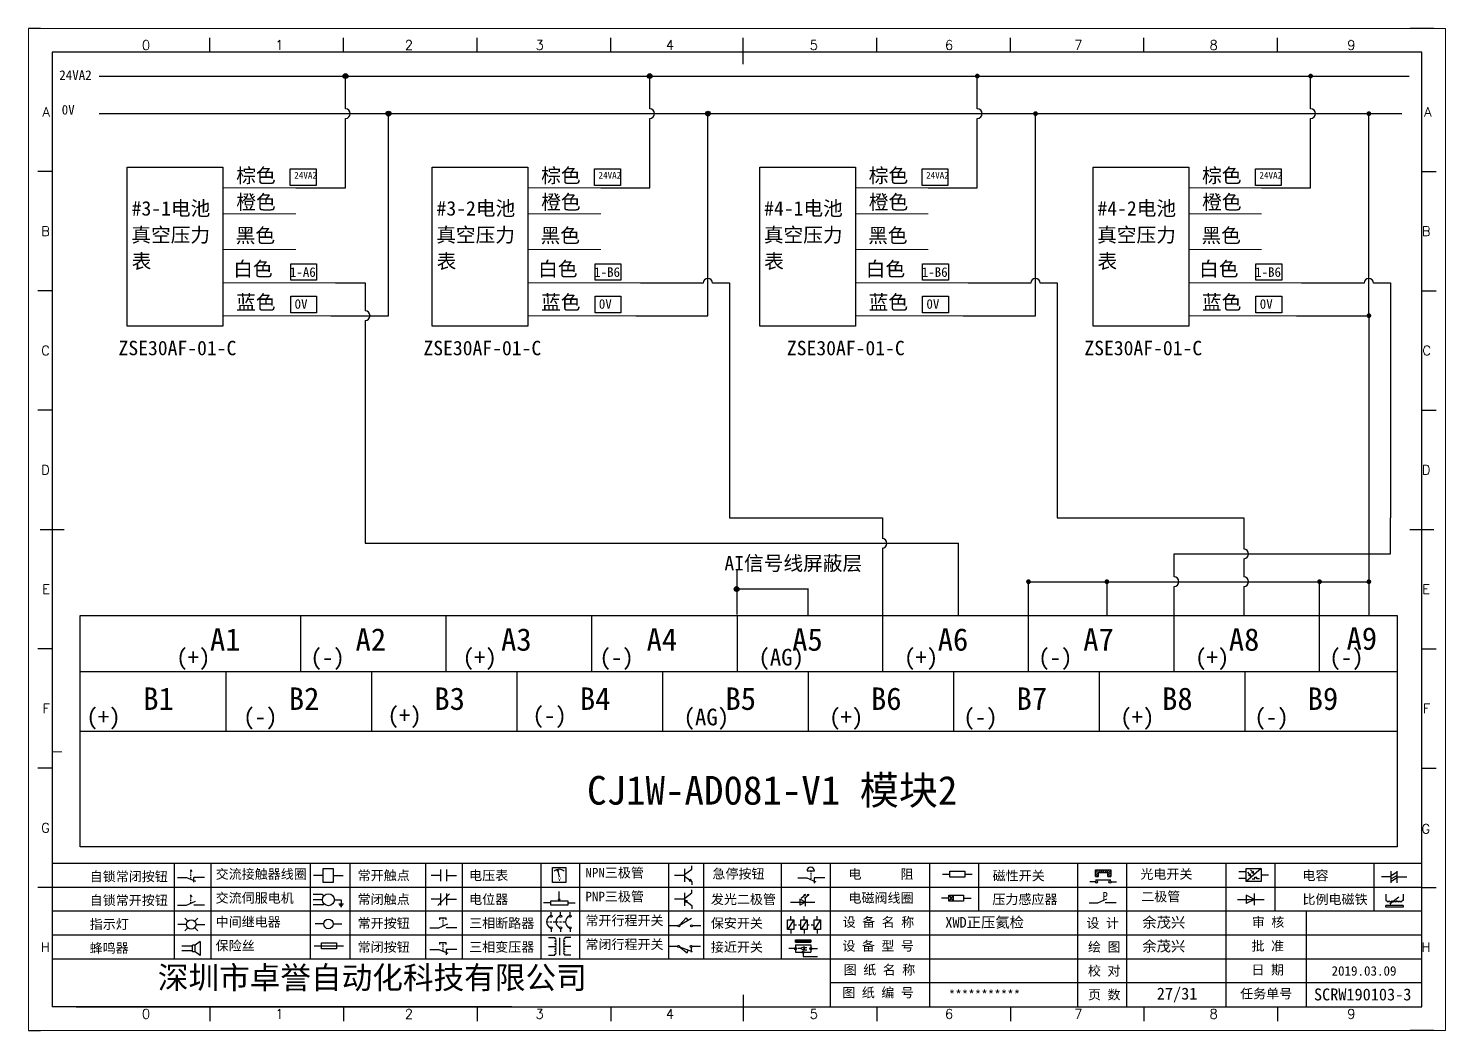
# Model space of a CAD drawing. Header units: millimetres. Extents: x -300 to 54435, y -106 to 60527.
# Drawn here: x 1208.1 to 1505.1, y 648.4 to 858.4 of the extents above; entities that cross this region are included whole.
import ezdxf
from ezdxf.enums import TextEntityAlignment as Align

# ---------------------------------------------------------------- set-up
doc = ezdxf.new("R2010")
doc.units = ezdxf.units.MM
doc.layers.add('AE_BOR', color=1, linetype='Continuous')
doc.layers.add('MISC', color=2, linetype='Continuous')
doc.styles.get("Standard").update_dxf_attribs({"font": ''})
doc.styles.add('WD', font='romans.shx', dxfattribs={"width": 0.8, "bigfont": 'gbcbig.shx'})
doc.styles.add('样式 0', font='')
doc.styles.add('样式 2', font='')
doc.styles.add('汉字', font='')
doc.styles.get('Standard').set_extended_font_data('SimSun')
doc.styles.get('样式 0').set_extended_font_data('KaiTi_GB2312')
doc.styles.get('样式 2').set_extended_font_data('NSimSun')
doc.styles.get('汉字').set_extended_font_data('新宋体')

# ---------------------------------------------------------------- blocks, each defined once
blk = doc.blocks.new('磁性开关')
at = {"linetype": 'ByBlock'}
h = blk.add_hatch(dxfattribs=at)
h.set_pattern_fill('ANSI31', color=256, scale=0.1, style=0)
h.paths.add_polyline_path([(-1910.88, -776.69), (-1910.88, -775.29), (-1907.69, -775.29), (-1907.69, -776.69), (-1908.31, -776.69), (-1908.31, -775.79), (-1910.25, -775.79), (-1910.25, -776.69)])
for p, q in [((-1910.91, -777.81), (-1912.09, -777.81)), ((-1910.88, -776.69), (-1910.88, -775.29)), ((-1910.88, -775.29), (-1907.69, -775.29)), ((-1910.88, -776.69), (-1910.25, -776.69)), ((-1910.88, -777.39), (-1907.69, -777.39)), ((-1910.25, -776.69), (-1910.25, -775.79)), ((-1910.25, -775.79), (-1908.31, -775.79)), ((-1908.31, -776.69), (-1908.31, -775.79)), ((-1908.31, -776.69), (-1907.69, -776.69)), ((-1907.69, -775.29), (-1907.69, -776.69)), ((-1907.66, -777.81), (-1906.48, -777.81))]:
    blk.add_line(p, q, dxfattribs=at)
for centre in [(-1910.68, -777.81), (-1907.88, -777.81)]:
    blk.add_circle(centre, 0.225, dxfattribs=at)
blk = doc.blocks.new('*U4')
at = {"linetype": 'ByBlock'}
for p, q in [((-1909.23, -780.45), (-1909.23, -780.67)), ((-1909.23, -780.45), (-1908.92, -780.84)), ((-1909.23, -780.84), (-1909.23, -781.05)), ((-1911.92, -782.07), (-1910.06, -782.07)), ((-1910.06, -782.07), (-1908.18, -782.88)), ((-1909.23, -781.23), (-1909.23, -781.44)), ((-1909.23, -781.61), (-1909.23, -781.83)), ((-1909.23, -782), (-1909.23, -782.21)), ((-1909.23, -782.38), (-1909.23, -782.43)), ((-1908.52, -783.07), (-1908.52, -782.07)), ((-1906.25, -782.07), (-1908.52, -782.07))]:
    blk.add_line(p, q, dxfattribs=at)
blk = doc.blocks.new('*U6')
at = {"linetype": 'ByBlock'}
for p, q in [((-1911.92, -792.89), (-1910.06, -792.89)), ((-1910.06, -792.89), (-1908.18, -792.08)), ((-1908.88, -791.17), (-1909.23, -790.71)), ((-1909.23, -790.71), (-1909.23, -790.92)), ((-1909.23, -791.09), (-1909.23, -791.31)), ((-1909.23, -791.48), (-1909.23, -791.69)), ((-1909.23, -791.86), (-1909.23, -792.08)), ((-1909.23, -792.25), (-1909.23, -792.47)), ((-1906.25, -792.89), (-1908.52, -792.89))]:
    blk.add_line(p, q, dxfattribs=at)
blk = doc.blocks.new('蜂鸣器')
at = {"linetype": 'ByBlock'}
for p, q in [((-1907.17, -795.53), (-1908.25, -796.26)), ((-1907.17, -795.53), (-1907.17, -798.41)), ((-1908.8, -796.48), (-1911.01, -796.48)), ((-1908.8, -797.46), (-1911.01, -797.46)), ((-1908.25, -796.26), (-1908.8, -796.26)), ((-1908.8, -797.68), (-1908.8, -796.26)), ((-1908.25, -797.68), (-1908.8, -797.68)), ((-1908.25, -797.68), (-1908.25, -796.26)), ((-1907.17, -798.41), (-1908.25, -797.68))]:
    blk.add_line(p, q, dxfattribs=at)
blk = doc.blocks.new('指示灯')
at = {"linetype": 'ByBlock'}
for p, q in [((-1854.25, -776.92), (-1856.06, -776.92)), ((-1854.62, -775.59), (-1853.97, -776.23)), ((-1854.62, -778.25), (-1853.97, -777.61)), ((-1851.9, -775.59), (-1852.54, -776.23)), ((-1851.9, -778.25), (-1852.54, -777.61)), ((-1852.26, -776.92), (-1850.45, -776.92))]:
    blk.add_line(p, q, dxfattribs=at)
blk.add_circle((-1853.26, -776.92), 0.992, dxfattribs=at)
blk = doc.blocks.new('光电开关')
at = {"linetype": 'ByBlock'}
h = blk.add_hatch(dxfattribs=at)
h.set_pattern_fill('ANSI31', color=256, scale=0.01, style=0)
h.set_pattern_definition([(45, (0.172267, 0), (-0.0224506403, 0.0224506403), [])])
h.paths.add_polyline_path([(-1882.44, -776.34), (-1882.5, -775.91), (-1882.68, -776.07)])
h.paths.add_polyline_path([(-1882.86, -776.23), (-1882.44, -776.34), (-1882.68, -776.07)])
h.paths.add_polyline_path([(-1883.05, -776.88), (-1883.11, -776.45), (-1883.29, -776.61)])
h.paths.add_polyline_path([(-1883.47, -776.77), (-1883.05, -776.88), (-1883.29, -776.61)])
for p, q in [((-1884.01, -775.96), (-1885.56, -775.96)), ((-1884.01, -777.39), (-1885.56, -777.39)), ((-1880.91, -775.3), (-1884.01, -778.05)), ((-1883.75, -776.09), (-1883.05, -776.88)), ((-1883.11, -776.45), (-1883.47, -776.77)), ((-1883.05, -776.88), (-1883.47, -776.77)), ((-1883.14, -775.55), (-1882.44, -776.34)), ((-1883.05, -776.88), (-1883.11, -776.45)), ((-1882.5, -775.91), (-1882.86, -776.23)), ((-1882.44, -776.34), (-1882.86, -776.23)), ((-1882.78, -777.47), (-1882.23, -777.47)), ((-1882.44, -776.34), (-1882.5, -775.91)), ((-1882.23, -777.47), (-1882.23, -777.14)), ((-1882.23, -777.14), (-1881.78, -777.14)), ((-1881.78, -777.47), (-1881.78, -777.14)), ((-1881.23, -777.47), (-1881.78, -777.47)), ((-1879.37, -776.67), (-1880.91, -776.67))]:
    blk.add_line(p, q, dxfattribs=at)
blk.add_lwpolyline([(-1884.01, -775.3), (-1880.91, -775.3), (-1880.91, -778.05), (-1884.01, -778.05)], close=True, dxfattribs=at)
blk = doc.blocks.new('交流接触器线圈')
at = {"linetype": 'ByBlock'}
for p, q in [((-1880.82, -781.77), (-1882.87, -781.77)), ((-1878.72, -781.77), (-1876.67, -781.77))]:
    blk.add_line(p, q, dxfattribs=at)
blk.add_lwpolyline([(-1880.82, -780.28), (-1878.72, -780.28), (-1878.72, -783.26), (-1880.82, -783.26)], close=True, dxfattribs=at)
blk = doc.blocks.new('交流伺服电机')
at = {"linetype": 'ByBlock'}
for p, q in [((-1880.97, -785.75), (-1882.94, -785.75)), ((-1880.97, -786.85), (-1882.94, -786.85)), ((-1880.97, -785.75), (-1880.65, -786.03)), ((-1878.49, -786.85), (-1877.07, -786.85)), ((-1877.07, -786.85), (-1877.07, -787.72)), ((-1880.97, -787.94), (-1882.94, -787.94)), ((-1880.97, -787.94), (-1880.65, -787.67)), ((-1877.54, -787.72), (-1876.59, -787.72)), ((-1877.38, -788.01), (-1876.75, -788.01)), ((-1877.23, -788.29), (-1876.9, -788.29))]:
    blk.add_line(p, q, dxfattribs=at)
blk.add_circle((-1879.73, -786.85), 1.24, dxfattribs=at)
blk = doc.blocks.new('中间继电器')
at = {"linetype": 'ByBlock'}
for p, q in [((-1880.72, -791.92), (-1882.54, -791.92)), ((-1878.74, -791.92), (-1876.92, -791.92))]:
    blk.add_line(p, q, dxfattribs=at)
blk.add_circle((-1879.73, -791.92), 0.992, dxfattribs=at)
blk = doc.blocks.new('保险丝')
at = {"linetype": 'ByBlock'}
blk.add_line((-1882.72, -796.49), (-1876.55, -796.49), dxfattribs=at)
blk.add_lwpolyline([(-1881.2, -795.86), (-1878.06, -795.86), (-1878.06, -797.12), (-1881.2, -797.12)], close=True, dxfattribs=at)
blk = doc.blocks.new('常开按钮')
at = {"linetype": 'ByBlock'}
for p, q in [((-1910.06, -787.73), (-1908.18, -786.93)), ((-1909.9, -785.68), (-1908.56, -785.68)), ((-1909.9, -785.68), (-1909.9, -786.07)), ((-1909.23, -785.68), (-1909.23, -785.89)), ((-1909.23, -786.06), (-1909.23, -786.28)), ((-1909.23, -786.45), (-1909.23, -786.67)), ((-1909.23, -786.84), (-1909.23, -787.05)), ((-1908.56, -785.68), (-1908.56, -786.07)), ((-1911.92, -787.73), (-1910.06, -787.73)), ((-1909.23, -787.22), (-1909.23, -787.38)), ((-1906.25, -787.73), (-1908.52, -787.73))]:
    blk.add_line(p, q, dxfattribs=at)
blk = doc.blocks.new('常开触点')
at = {"linetype": 'ByBlock'}
for p, q in [((-1853.82, -782.99), (-1853.82, -780.56)), ((-1852.6, -782.99), (-1852.6, -780.56)), ((-1853.82, -781.77), (-1855.88, -781.77)), ((-1852.6, -781.77), (-1850.55, -781.77))]:
    blk.add_line(p, q, dxfattribs=at)
blk = doc.blocks.new('常闭触点')
at = {"linetype": 'ByBlock'}
for p, q in [((-1853.82, -786.77), (-1855.88, -786.77)), ((-1852.01, -785.66), (-1854.43, -788.1)), ((-1853.82, -787.99), (-1853.82, -785.56)), ((-1852.6, -787.99), (-1852.6, -785.56)), ((-1852.6, -786.77), (-1850.55, -786.77))]:
    blk.add_line(p, q, dxfattribs=at)
blk = doc.blocks.new('常闭按钮')
at = {"linetype": 'ByBlock'}
for p, q in [((-1856.13, -792.28), (-1854.28, -792.28)), ((-1854.28, -792.28), (-1852.4, -793.09)), ((-1854.11, -790.83), (-1852.77, -790.83)), ((-1854.11, -790.83), (-1854.11, -791.22)), ((-1853.44, -790.83), (-1853.44, -791.04)), ((-1853.44, -791.21), (-1853.44, -791.43)), ((-1853.44, -791.6), (-1853.44, -791.82)), ((-1853.44, -791.99), (-1853.44, -792.2)), ((-1853.44, -792.37), (-1853.44, -792.53)), ((-1852.77, -790.83), (-1852.77, -791.22)), ((-1850.47, -792.28), (-1852.73, -792.28)), ((-1852.73, -792.28), (-1852.73, -793.43))]:
    blk.add_line(p, q, dxfattribs=at)
blk = doc.blocks.new('电磁阀线圈')
at = {"linetype": 'ByBlock'}
for p, q in [((-1854.61, -795.92), (-1853.75, -797.16)), ((-1853.75, -795.92), (-1854.61, -797.16)), ((-1853.75, -795.92), (-1853.75, -797.16)), ((-1854.61, -796.54), (-1856.17, -796.54)), ((-1851.53, -796.54), (-1849.97, -796.54))]:
    blk.add_line(p, q, dxfattribs=at)
blk.add_lwpolyline([(-1854.61, -795.92), (-1851.53, -795.92), (-1851.53, -797.16), (-1854.61, -797.16)], close=True, dxfattribs=at)
blk = doc.blocks.new('电压表')
at = {"linetype": 'ByBlock'}
for p, q in [((-1814.84, -780.75), (-1814.91, -781.13)), ((-1814.6, -781.05), (-1814.91, -781.13)), ((-1814.84, -780.75), (-1814.46, -782.26)), ((-1814.84, -780.75), (-1814.6, -781.05))]:
    blk.add_line(p, q, dxfattribs=at)
blk.add_lwpolyline([(-1815.84, -780.34), (-1813.07, -780.34), (-1813.07, -783.49), (-1815.84, -783.49)], close=True, dxfattribs=at)
blk.add_arc((-1814.46, -782.26), 1.56, 46.8313, 133.1687, dxfattribs=at)
at = {"linetype": 'ByBlock', "insert": (-1814.7, -782.39), "char_height": 0.75, "width": 0.6768, "attachment_point": 1}
blk.add_mtext('V', dxfattribs=at)
blk = doc.blocks.new('电位器')
at = {"linetype": 'ByBlock'}
for p, q in [((-1814.45, -787.3), (-1814.62, -786.96)), ((-1814.62, -786.96), (-1814.27, -786.96)), ((-1814.45, -787.3), (-1814.45, -785.39)), ((-1814.45, -787.3), (-1814.27, -786.96)), ((-1816.21, -787.75), (-1817.79, -787.75)), ((-1812.68, -787.75), (-1811.1, -787.75))]:
    blk.add_line(p, q, dxfattribs=at)
blk.add_lwpolyline([(-1816.21, -787.3), (-1812.68, -787.3), (-1812.68, -788.2), (-1816.21, -788.2)], close=True, dxfattribs=at)
blk = doc.blocks.new('三相断路器')
at = {"linetype": 'ByBlock'}
for p, q in [((-1816.17, -790.33), (-1816.17, -789.7)), ((-1814.17, -790.33), (-1814.17, -789.7)), ((-1812.18, -790.33), (-1812.18, -789.7)), ((-1817.14, -791.74), (-1816.72, -791.74)), ((-1816.45, -791.74), (-1816.03, -791.74)), ((-1815.76, -791.74), (-1815.34, -791.74)), ((-1815.07, -791.74), (-1814.65, -791.74)), ((-1814.38, -791.74), (-1813.96, -791.74)), ((-1813.69, -791.74), (-1813.27, -791.74)), ((-1816.17, -793.19), (-1816.17, -793.83)), ((-1814.17, -793.19), (-1814.17, -793.83)), ((-1812.18, -793.19), (-1812.18, -793.83))]:
    blk.add_line(p, q, dxfattribs=at)
for centre in [(-1816.17, -790.55), (-1816.17, -792.98), (-1814.17, -790.55), (-1814.17, -792.98), (-1812.18, -790.55), (-1812.18, -792.98)]:
    blk.add_circle(centre, 0.219, dxfattribs=at)
for centre in [(-1815.81, -791.74), (-1813.82, -791.74), (-1811.83, -791.74)]:
    blk.add_arc(centre, 1.32, 115.5791, 244.4209, dxfattribs=at)
blk = doc.blocks.new('三相变压器')
at = {"linetype": 'ByBlock'}
for p, q in [((-1816.69, -795.03), (-1815.37, -795.03)), ((-1815.37, -795.03), (-1815.37, -795.24)), ((-1814.34, -798.7), (-1814.34, -795.04)), ((-1812, -795.03), (-1813.32, -795.03)), ((-1813.32, -795.03), (-1813.32, -795.24)), ((-1816.69, -796.87), (-1815.37, -796.87)), ((-1816.69, -798.71), (-1815.37, -798.71)), ((-1815.37, -798.71), (-1815.37, -798.5)), ((-1812, -796.87), (-1813.32, -796.87)), ((-1813.32, -798.71), (-1813.32, -798.5)), ((-1812, -798.71), (-1813.32, -798.71))]:
    blk.add_line(p, q, dxfattribs=at)
for centre, start, end in [((-1815.37, -795.51), 270, 90), ((-1815.37, -796.06), 270, 90), ((-1813.32, -795.51), 90, 270), ((-1813.32, -796.06), 90, 270), ((-1815.37, -796.6), 270, 90), ((-1815.37, -797.14), 270, 90), ((-1815.37, -797.68), 270, 90), ((-1815.37, -798.23), 270, 90), ((-1813.32, -796.6), 90, 270), ((-1813.32, -797.14), 90, 270), ((-1813.32, -797.68), 90, 270), ((-1813.32, -798.23), 90, 270)]:
    blk.add_arc(centre, 0.271, start, end, dxfattribs=at)
blk = doc.blocks.new('压力感应器')
at = {"linetype": 'ByBlock'}
for p, q in [((-1817.44, -777.73), (-1815.59, -777.73)), ((-1815.59, -777.73), (-1813.71, -776.93)), ((-1811.78, -777.73), (-1814.05, -777.73))]:
    blk.add_line(p, q, dxfattribs=at)
at = {"linetype": 'ByBlock', "insert": (-1814.65, -775.48), "char_height": 1.68, "width": 1.2242, "attachment_point": 1}
blk.add_mtext('{\\fNSimSun|b0|i0|c134|p49;P}', dxfattribs=at)
blk = doc.blocks.new('二极管')
at = {"linetype": 'ByBlock'}
for p, q in [((-1787.52, -776.77), (-1781.92, -776.77)), ((-1783.97, -776.77), (-1785.69, -775.9)), ((-1785.69, -775.9), (-1785.69, -777.65)), ((-1783.97, -776.77), (-1785.69, -777.65)), ((-1783.97, -777.99), (-1783.97, -775.56))]:
    blk.add_line(p, q, dxfattribs=at)
blk = doc.blocks.new('NPN三极管')
at = {"linetype": 'ByBlock'}
for p, q in [((-1785.73, -780.61), (-1785.73, -783.32)), ((-1785.73, -781.82), (-1784.15, -780.66)), ((-1784.15, -780.66), (-1784.15, -779.98)), ((-1785.73, -781.97), (-1787.81, -781.97)), ((-1785.73, -782.11), (-1784.15, -783.27)), ((-1784.41, -782.73), (-1784.74, -783.18)), ((-1784.15, -783.27), (-1784.74, -783.18)), ((-1784.15, -783.27), (-1784.41, -782.73)), ((-1784.15, -783.27), (-1784.15, -783.96))]:
    blk.add_line(p, q, dxfattribs=at)
blk = doc.blocks.new('PNP三极管')
at = {"linetype": 'ByBlock'}
for p, q in [((-1784.9, -786.74), (-1786.98, -786.74)), ((-1784.9, -785.38), (-1784.9, -788.09)), ((-1784.9, -786.59), (-1783.32, -785.43)), ((-1784.9, -786.88), (-1783.32, -788.04)), ((-1784.9, -786.88), (-1784.31, -786.97)), ((-1784.9, -786.88), (-1784.64, -787.42)), ((-1784.31, -786.97), (-1784.64, -787.42)), ((-1783.32, -785.43), (-1783.32, -784.75)), ((-1783.32, -788.04), (-1783.32, -788.73))]:
    blk.add_line(p, q, dxfattribs=at)
blk = doc.blocks.new('常开行程开关')
at = {"linetype": 'ByBlock'}
for p, q in [((-1786.29, -792.3), (-1788.01, -792.3)), ((-1785.89, -792.17), (-1784.52, -790.62)), ((-1785.89, -792.17), (-1783.43, -790.72)), ((-1784.52, -790.62), (-1784.19, -791.17)), ((-1781.48, -792.3), (-1783.21, -792.3))]:
    blk.add_line(p, q, dxfattribs=at)
for centre in [(-1786.07, -792.3), (-1783.42, -792.3)]:
    blk.add_circle(centre, 0.219, dxfattribs=at)
blk = doc.blocks.new('常闭行程开关')
at = {"linetype": 'ByBlock'}
for p, q in [((-1786.34, -796.62), (-1788.07, -796.62)), ((-1785.93, -796.72), (-1783.25, -797.7)), ((-1785.93, -796.72), (-1784.3, -798)), ((-1784.3, -798), (-1784.08, -797.4)), ((-1783.48, -796.84), (-1783.48, -797.85)), ((-1781.54, -796.62), (-1783.26, -796.62))]:
    blk.add_line(p, q, dxfattribs=at)
for centre in [(-1786.12, -796.62), (-1783.48, -796.62)]:
    blk.add_circle(centre, 0.219, dxfattribs=at)
blk = doc.blocks.new('电容')
at = {"linetype": 'ByBlock'}
for p, q in [((-1756.08, -782.99), (-1756.08, -780.56)), ((-1754.86, -780.79), (-1756.08, -781.55)), ((-1754.86, -782.99), (-1754.86, -780.56)), ((-1756.08, -781.77), (-1758.13, -781.77)), ((-1754.86, -781.44), (-1756.08, -782.2)), ((-1754.86, -781.99), (-1756.08, -782.75)), ((-1754.86, -781.77), (-1752.81, -781.77))]:
    blk.add_line(p, q, dxfattribs=at)
blk = doc.blocks.new('发光二极管')
at = {"linetype": 'ByBlock'}
for p, q in [((-1758.01, -786.77), (-1752.89, -786.77)), ((-1754.84, -786.77), (-1756.04, -786.16)), ((-1756.04, -786.16), (-1756.04, -787.39)), ((-1754.84, -786.77), (-1756.04, -787.39)), ((-1755.78, -785.92), (-1754.89, -785.14)), ((-1754.89, -785.14), (-1755.2, -785.22)), ((-1755.2, -785.22), (-1755.01, -785.43)), ((-1755.08, -785.92), (-1754.18, -785.14)), ((-1754.89, -785.14), (-1755.01, -785.43)), ((-1754.84, -787.63), (-1754.84, -785.92)), ((-1754.18, -785.14), (-1754.49, -785.22)), ((-1754.49, -785.22), (-1754.31, -785.43)), ((-1754.18, -785.14), (-1754.31, -785.43))]:
    blk.add_line(p, q, dxfattribs=at)
blk = doc.blocks.new('比例电磁阀')
at = {"linetype": 'ByBlock'}
for p, q in [((-1757.26, -775.38), (-1757.26, -776.71)), ((-1757.26, -776.71), (-1757.05, -776.71)), ((-1753.6, -777.73), (-1757.25, -777.73)), ((-1757.25, -778.13), (-1757.25, -777.73)), ((-1753.6, -778.13), (-1757.25, -778.13)), ((-1754.5, -775.98), (-1756.35, -777.44)), ((-1756.35, -777.44), (-1756.25, -777.25)), ((-1756.35, -777.44), (-1756.15, -777.38)), ((-1756.15, -777.38), (-1756.25, -777.25)), ((-1753.58, -776.71), (-1753.8, -776.71)), ((-1753.6, -777.73), (-1753.6, -778.13)), ((-1753.58, -775.38), (-1753.58, -776.71))]:
    blk.add_line(p, q, dxfattribs=at)
for centre in [(-1756.78, -776.71), (-1756.24, -776.71), (-1755.7, -776.71), (-1755.15, -776.71), (-1754.61, -776.71), (-1754.07, -776.71)]:
    blk.add_arc(centre, 0.271, 180, 0, dxfattribs=at)
blk = doc.blocks.new('保安开关')
at = {"linetype": 'ByBlock'}
for p, q in [((-1757.96, -790.79), (-1757.96, -789.97)), ((-1755.17, -790.79), (-1755.17, -789.97)), ((-1752.39, -790.79), (-1752.39, -789.97)), ((-1757.33, -790.79), (-1758.6, -792.81)), ((-1757.96, -792.81), (-1757.96, -793.62)), ((-1757.33, -791.8), (-1756.72, -791.8)), ((-1756.35, -791.8), (-1755.89, -791.8)), ((-1754.54, -790.79), (-1755.81, -792.81)), ((-1755.17, -792.81), (-1755.17, -793.62)), ((-1754.52, -791.8), (-1754.06, -791.8)), ((-1753.69, -791.8), (-1753.08, -791.8)), ((-1751.75, -790.79), (-1753.02, -792.81)), ((-1752.39, -792.81), (-1752.39, -793.62))]:
    blk.add_line(p, q, dxfattribs=at)
for points in [[(-1758.6, -790.79), (-1757.33, -790.79), (-1757.33, -792.81), (-1758.6, -792.81)], [(-1755.81, -790.79), (-1754.54, -790.79), (-1754.54, -792.81), (-1755.81, -792.81)], [(-1753.02, -790.79), (-1751.75, -790.79), (-1751.75, -792.81), (-1753.02, -792.81)]]:
    blk.add_lwpolyline(points, close=True, dxfattribs=at)
blk = doc.blocks.new('接近开关')
at = {"linetype": 'ByBlock'}
h = blk.add_hatch(dxfattribs=at)
h.set_pattern_fill('ANSI31', color=256, scale=0.01, style=0)
h.set_pattern_definition([(45, (-89.131516, -30.795668), (-0.0224506403, 0.0224506403), [])])
h.paths.add_polyline_path([(-1516.96, -1123.35), (-1516.96, -1122.85), (-1513.76, -1122.85), (-1513.76, -1123.35)])
for p, q in [((-1517.18, -1124.71), (-1518.36, -1124.71)), ((-1516.96, -1123.35), (-1516.96, -1122.85)), ((-1516.96, -1122.85), (-1513.76, -1122.85)), ((-1516.96, -1123.35), (-1513.76, -1123.35)), ((-1516.96, -1123.95), (-1513.76, -1123.95)), ((-1516.96, -1123.95), (-1516.96, -1125.47)), ((-1516.96, -1125.47), (-1513.76, -1125.47)), ((-1515.91, -1124.71), (-1516.45, -1124.71)), ((-1515.11, -1124.31), (-1515.91, -1124.71)), ((-1515.11, -1125.11), (-1515.91, -1124.71)), ((-1515.33, -1124.53), (-1515.17, -1124.53)), ((-1515.33, -1124.88), (-1515.17, -1124.88)), ((-1515.25, -1124.45), (-1515.25, -1124.61)), ((-1515.11, -1124.31), (-1515.11, -1125.11)), ((-1515.11, -1124.48), (-1514.58, -1124.48)), ((-1515.11, -1124.94), (-1514.58, -1124.94)), ((-1513.76, -1122.85), (-1513.76, -1123.35)), ((-1513.76, -1123.95), (-1513.76, -1125.47)), ((-1513.54, -1124.71), (-1512.36, -1124.71)), ((-1515.36, -1125.69), (-1515.36, -1126.36)), ((-1515.36, -1126.36), (-1512.36, -1126.36))]:
    blk.add_line(p, q, dxfattribs=at)
for centre in [(-1516.96, -1124.71), (-1515.36, -1125.47), (-1513.76, -1124.71)]:
    blk.add_circle(centre, 0.225, dxfattribs=at)
blk = doc.blocks.new('电阻')
at = {"linetype": 'ByBlock'}
for p, q in [((-3.09, 0), (-1.57, 0)), ((1.57, 0), (3.09, 0))]:
    blk.add_line(p, q, dxfattribs=at)
blk.add_lwpolyline([(-1.57, 0.63), (1.57, 0.63), (1.57, -0.63), (-1.57, -0.63)], close=True, dxfattribs=at)
blk = doc.blocks.new('急停按钮')
at = {"linetype": 'ByBlock'}
for p, q in [((-1.86, 0), (0, 0)), ((0, 0), (1.88, -0.81)), ((0.06, 1.45), (1.61, 1.45)), ((0.83, 1.45), (0.83, 1.24)), ((0.83, 1.07), (0.83, 0.85)), ((0.83, 0.68), (0.83, 0.47)), ((0.83, 0.29), (0.83, 0.08)), ((3.81, 0), (1.54, 0)), ((1.54, 0), (1.54, -1.15)), ((0.83, -0.09), (0.83, -0.24))]:
    blk.add_line(p, q, dxfattribs=at)
blk.add_arc((0.83, 1.45), 0.774, 0, 180)

msp = doc.modelspace()

# ---------------------------------------------------------------- hatches: boundary and pattern name
at = {"lineweight": -2}
h = msp.add_hatch(color=0, dxfattribs=at)
edge = h.paths.add_edge_path()
edge.add_arc((1274.579, 848.421), 0.5, 0, 360)
h = msp.add_hatch(color=0, dxfattribs=at)
edge = h.paths.add_edge_path()
edge.add_arc((1338.335, 848.421), 0.5, 0, 360)
h = msp.add_hatch(color=0, dxfattribs=at)
edge = h.paths.add_edge_path()
edge.add_arc((1406.981, 848.421), 0.5, 0, 360)
h = msp.add_hatch(color=0, dxfattribs=at)
edge = h.paths.add_edge_path()
edge.add_arc((1476.831, 848.421), 0.5, 0, 360)
h = msp.add_hatch(color=0, dxfattribs=at)
edge = h.paths.add_edge_path()
edge.add_arc((1283.589, 840.549), 0.5, 0, 360)
h = msp.add_hatch(color=0, dxfattribs=at)
edge = h.paths.add_edge_path()
edge.add_arc((1350.541, 840.549), 0.5, 0, 360)
h = msp.add_hatch(color=0, dxfattribs=at)
edge = h.paths.add_edge_path()
edge.add_arc((1419.187, 840.549), 0.5, 0, 360)
h = msp.add_hatch(color=0, dxfattribs=at)
edge = h.paths.add_edge_path()
edge.add_arc((1489.037, 840.549), 0.5, 0, 360)
h = msp.add_hatch(color=0, dxfattribs=at)
edge = h.paths.add_edge_path()
edge.add_arc((1489.037, 798.216), 0.5, 0, 360)
h = msp.add_hatch(color=0, dxfattribs=at)
edge = h.paths.add_edge_path()
edge.add_arc((1417.703, 742.477), 0.5, 0, 360)
h = msp.add_hatch(color=0, dxfattribs=at)
edge = h.paths.add_edge_path()
edge.add_arc((1434.131, 742.477), 0.5, 0, 360)
h = msp.add_hatch(color=0, dxfattribs=at)
edge = h.paths.add_edge_path()
edge.add_arc((1478.703, 742.477), 0.5, 0, 360)
h = msp.add_hatch(color=0, dxfattribs=at)
edge = h.paths.add_edge_path()
edge.add_arc((1489.037, 742.477), 0.5, 0, 360)
h = msp.add_hatch(color=0, dxfattribs=at)
edge = h.paths.add_edge_path()
edge.add_arc((1356.535, 740.943), 0.5, 0, 360)

# ---------------------------------------------------------------- linework, layer by layer
at = {"color": 7}
for p, q in [((1500.127, 853.414), (1213.127, 853.414)), ((1213.127, 853.414), (1213.127, 653.414)), ((1500.127, 653.414), (1500.127, 853.414)), ((1218.157, 653.414), (1497.657, 653.414)), ((1338.923, 653.414), (1398.873, 653.414)), ((1398.873, 653.414), (1467.659, 653.414))]:
    msp.add_line(p, q, dxfattribs=at)
at = {"color": 0, "lineweight": -2}
for p, q in [((1222.939, 848.421), (1497.503, 848.421)), ((1274.579, 841.549), (1274.579, 848.421)), ((1338.335, 841.549), (1338.335, 848.421)), ((1406.981, 841.549), (1406.981, 848.421)), ((1476.831, 841.549), (1476.831, 848.421)), ((1222.939, 840.549), (1495.91, 840.549)), ((1283.589, 798.216), (1283.589, 840.549)), ((1350.541, 798.216), (1350.541, 840.549)), ((1419.187, 798.216), (1419.187, 840.549)), ((1489.037, 798.216), (1489.037, 840.549)), ((1274.579, 824.973), (1274.579, 839.549)), ((1338.335, 824.973), (1338.335, 839.549)), ((1406.981, 824.973), (1406.981, 839.549)), ((1476.831, 824.973), (1476.831, 839.549)), ((1264.17, 824.973), (1274.579, 824.973)), ((1328.062, 824.973), (1338.335, 824.973)), ((1396.708, 824.973), (1406.981, 824.973)), ((1466.558, 824.973), (1476.831, 824.973)), ((1272.497, 805.091), (1278.72, 805.091)), ((1278.72, 805.091), (1278.72, 799.216)), ((1336.389, 805.091), (1349.547, 805.091)), ((1351.504, 805.071), (1355.079, 805.071)), ((1355.079, 805.071), (1355.079, 755.83)), ((1405.035, 805.091), (1418.193, 805.091)), ((1420.15, 805.071), (1423.725, 805.071)), ((1423.725, 805.071), (1423.725, 755.83)), ((1474.885, 805.091), (1488.043, 805.091)), ((1489.999, 805.071), (1493.575, 805.071)), ((1493.575, 805.071), (1493.575, 755.83)), ((1271.497, 798.216), (1283.589, 798.216)), ((1278.72, 797.216), (1278.72, 750.566)), ((1335.389, 798.216), (1350.541, 798.216)), ((1404.035, 798.216), (1419.187, 798.216)), ((1473.885, 798.216), (1489.037, 798.216)), ((1387.09, 755.856), (1387.09, 751.463)), ((1387.09, 749.473), (1387.09, 735.365)), ((1356.65, 735.581), (1356.65, 745.129)), ((1356.942, 740.956), (1371.589, 740.956)), ((1359.485, 740.956), (1371.475, 740.956)), ((1371.562, 735.404), (1371.562, 740.892)), ((1219.016, 735.404), (1494.945, 735.404)), ((1219.016, 686.92), (1219.016, 735.404)), ((1265.203, 723.672), (1265.203, 735.258)), ((1295.703, 723.672), (1295.703, 735.258)), ((1326.203, 723.672), (1326.203, 735.258)), ((1356.703, 723.672), (1356.703, 735.258)), ((1387.203, 723.672), (1387.203, 735.258)), ((1417.703, 723.672), (1417.703, 735.258)), ((1448.203, 723.672), (1448.203, 735.258)), ((1478.703, 723.672), (1478.703, 735.258)), ((1494.945, 735.404), (1494.945, 686.92)), ((1219.016, 723.672), (1494.966, 723.672)), ((1249.516, 723.672), (1249.516, 711.162)), ((1280.016, 723.672), (1280.016, 711.162)), ((1310.516, 723.672), (1310.516, 711.162)), ((1341.016, 723.672), (1341.016, 711.162)), ((1371.516, 723.672), (1371.516, 711.162)), ((1402.016, 723.672), (1402.016, 711.162)), ((1432.516, 723.672), (1432.516, 711.162)), ((1463.016, 723.672), (1463.016, 711.162)), ((1219.016, 711.162), (1494.945, 711.162)), ((1494.945, 686.92), (1219.016, 686.92))]:
    msp.add_line(p, q, dxfattribs=at)
for p, q in [((1228.856, 829.3), (1248.887, 829.3)), ((1228.856, 795.991), (1228.856, 829.3)), ((1248.887, 829.3), (1248.887, 795.991)), ((1292.748, 829.3), (1312.779, 829.3)), ((1292.748, 795.991), (1292.748, 829.3)), ((1312.779, 829.3), (1312.779, 795.991)), ((1361.394, 829.3), (1381.425, 829.3)), ((1361.394, 795.991), (1361.394, 829.3)), ((1381.425, 829.3), (1381.425, 795.991)), ((1431.244, 829.3), (1451.274, 829.3)), ((1431.244, 795.991), (1431.244, 829.3)), ((1451.274, 829.3), (1451.274, 795.991)), ((1248.887, 795.991), (1228.856, 795.991)), ((1312.779, 795.991), (1292.748, 795.991)), ((1381.425, 795.991), (1361.394, 795.991)), ((1451.274, 795.991), (1431.244, 795.991)), ((1489.037, 798.216), (1489.037, 735.404)), ((1355.079, 755.83), (1387.09, 755.856)), ((1423.725, 755.83), (1462.827, 755.83)), ((1462.827, 755.83), (1462.827, 749.298)), ((1493.575, 748.298), (1493.575, 755.83)), ((1278.72, 750.566), (1403.042, 750.566)), ((1403.042, 735.404), (1403.042, 750.566)), ((1448.203, 748.298), (1493.575, 748.298)), ((1448.203, 743.477), (1448.203, 748.298)), ((1462.827, 747.298), (1462.827, 743.477)), ((1417.703, 735.258), (1417.703, 742.477)), ((1417.703, 742.477), (1434.131, 742.477)), ((1434.131, 742.477), (1434.131, 735.404)), ((1434.131, 742.477), (1489.037, 742.477)), ((1448.203, 735.258), (1448.203, 741.477)), ((1462.843, 741.477), (1462.843, 735.404)), ((1478.703, 735.258), (1478.703, 742.477))]:
    msp.add_line(p, q)
at = {"color": 1}
for p, q in [((1263.019, 828.985), (1268.422, 828.985)), ((1263.019, 825.511), (1263.019, 828.985)), ((1268.422, 828.985), (1268.422, 825.511)), ((1326.776, 828.985), (1332.179, 828.985)), ((1326.776, 825.511), (1326.776, 828.985)), ((1332.179, 828.985), (1332.179, 825.511)), ((1395.422, 828.985), (1400.825, 828.985)), ((1395.422, 825.511), (1395.422, 828.985)), ((1400.825, 828.985), (1400.825, 825.511)), ((1465.271, 828.985), (1470.674, 828.985)), ((1465.271, 825.511), (1465.271, 828.985)), ((1470.674, 828.985), (1470.674, 825.511)), ((1268.422, 825.511), (1263.019, 825.511)), ((1332.179, 825.511), (1326.776, 825.511)), ((1400.825, 825.511), (1395.422, 825.511)), ((1470.674, 825.511), (1465.271, 825.511)), ((1263.116, 809.103), (1268.519, 809.103)), ((1263.116, 805.629), (1263.116, 809.103)), ((1268.519, 809.103), (1268.519, 805.629)), ((1326.872, 809.103), (1332.275, 809.103)), ((1326.872, 805.629), (1326.872, 809.103)), ((1332.275, 809.103), (1332.275, 805.629)), ((1395.519, 809.103), (1400.922, 809.103)), ((1395.519, 805.629), (1395.519, 809.103)), ((1400.922, 809.103), (1400.922, 805.629)), ((1465.368, 809.103), (1470.771, 809.103)), ((1465.368, 805.629), (1465.368, 809.103)), ((1470.771, 809.103), (1470.771, 805.629)), ((1268.519, 805.629), (1263.116, 805.629)), ((1332.275, 805.629), (1326.872, 805.629)), ((1400.922, 805.629), (1395.519, 805.629)), ((1470.771, 805.629), (1465.368, 805.629)), ((1263.116, 802.312), (1268.519, 802.312)), ((1263.116, 798.838), (1263.116, 802.312)), ((1268.519, 802.312), (1268.519, 798.838)), ((1326.872, 802.312), (1332.275, 802.312)), ((1326.872, 798.838), (1326.872, 802.312)), ((1332.275, 802.312), (1332.275, 798.838)), ((1395.519, 802.312), (1400.922, 802.312)), ((1395.519, 798.838), (1395.519, 802.312)), ((1400.922, 802.312), (1400.922, 798.838)), ((1465.368, 802.312), (1470.771, 802.312)), ((1465.368, 798.838), (1465.368, 802.312)), ((1470.771, 802.312), (1470.771, 798.838)), ((1268.519, 798.838), (1263.116, 798.838)), ((1332.275, 798.838), (1326.872, 798.838)), ((1400.922, 798.838), (1395.519, 798.838)), ((1470.771, 798.838), (1465.368, 798.838))]:
    msp.add_line(p, q, dxfattribs=at)
at = {"lineweight": 0}
for p, q in [((1248.942, 824.973), (1264.17, 824.973)), ((1312.833, 824.973), (1328.062, 824.973)), ((1381.48, 824.973), (1396.708, 824.973)), ((1451.329, 824.973), (1466.558, 824.973)), ((1248.887, 819.585), (1264.17, 819.585)), ((1312.779, 819.585), (1328.062, 819.585)), ((1381.425, 819.585), (1396.708, 819.585)), ((1451.274, 819.585), (1466.558, 819.585)), ((1248.887, 812.091), (1264.17, 812.091)), ((1312.779, 812.091), (1328.062, 812.091)), ((1381.425, 812.091), (1396.708, 812.091)), ((1451.274, 812.091), (1466.558, 812.091)), ((1248.887, 805.091), (1264.17, 805.091)), ((1264.17, 805.091), (1272.497, 805.091)), ((1312.779, 805.091), (1328.062, 805.091)), ((1328.062, 805.091), (1336.389, 805.091)), ((1381.425, 805.091), (1396.708, 805.091)), ((1396.708, 805.091), (1405.035, 805.091)), ((1451.274, 805.091), (1466.558, 805.091)), ((1466.558, 805.091), (1474.885, 805.091)), ((1248.887, 798.216), (1271.497, 798.216)), ((1312.779, 798.216), (1335.389, 798.216)), ((1381.425, 798.216), (1404.035, 798.216)), ((1451.274, 798.216), (1473.885, 798.216))]:
    msp.add_line(p, q, dxfattribs=at)
at = {"color": 7, "lineweight": 9, "ltscale": 0.1}
for p, q in [((1213.127, 706.843), (1215.126, 706.843)), ((1309.462, 653.414), (1338.923, 653.414)), ((1337.566, 653.414), (1337.566, 653.414)), ((1337.566, 653.414), (1337.566, 653.414)), ((1337.566, 653.414), (1337.566, 653.414)), ((1337.566, 653.414), (1337.566, 653.414))]:
    msp.add_line(p, q, dxfattribs=at)
at = {"color": 7, "linetype": 'ByBlock'}
for p, q in [((1500.127, 683.414), (1213.127, 683.414)), ((1500.127, 678.414), (1213.127, 678.414)), ((1500.127, 673.414), (1213.127, 673.414)), ((1500.127, 668.414), (1213.127, 668.414)), ((1500.127, 663.414), (1213.127, 663.414)), ((1500.127, 658.414), (1376.15, 658.414))]:
    msp.add_line(p, q, dxfattribs=at)
at = {"color": 7, "lineweight": -2}
for p, q in [((1238.706, 683.414), (1238.706, 663.414)), ((1246.383, 683.414), (1246.383, 663.414)), ((1267.173, 683.414), (1267.173, 663.414)), ((1275.526, 683.414), (1275.526, 663.414)), ((1291.381, 683.414), (1291.381, 663.414)), ((1299.029, 683.414), (1299.029, 663.414)), ((1315.522, 683.414), (1315.522, 663.414)), ((1323.624, 683.414), (1323.624, 663.414)), ((1342.243, 683.414), (1342.243, 663.414)), ((1349.602, 683.414), (1349.602, 663.414)), ((1365.912, 683.414), (1365.912, 663.414)), ((1376.15, 683.414), (1376.15, 653.499)), ((1396.961, 683.414), (1396.961, 673.414)), ((1407.199, 683.414), (1407.199, 673.414)), ((1428.009, 683.414), (1428.009, 673.414)), ((1438.247, 683.414), (1438.247, 673.414)), ((1459.057, 683.414), (1459.057, 673.414)), ((1469.295, 683.414), (1469.295, 673.414)), ((1490.105, 683.414), (1490.105, 673.414)), ((1396.961, 673.414), (1396.961, 653.499)), ((1428.009, 673.414), (1428.009, 653.414)), ((1438.247, 673.414), (1438.247, 653.414)), ((1459.057, 673.414), (1459.057, 653.414)), ((1475.91, 673.414), (1475.91, 653.414))]:
    msp.add_line(p, q, dxfattribs=at)
at = {"color": 7, "ltscale": 2}
for p, q in [((1500.127, 653.414), (1500.127, 674.861)), ((1309.462, 653.414), (1213.127, 653.414)), ((1467.659, 653.414), (1497.657, 653.414)), ((1467.659, 653.414), (1500.127, 653.414))]:
    msp.add_line(p, q, dxfattribs=at)
at = {"color": 0, "lineweight": -2}
for centre in [(1274.579, 848.421), (1338.335, 848.421), (1283.589, 840.549), (1350.541, 840.549), (1356.535, 740.943)]:
    msp.add_circle(centre, 0.5, dxfattribs=at)
for centre, start, end in [((1274.579, 840.549), 270, 90), ((1338.335, 840.549), 270, 90), ((1406.981, 840.549), 270, 90), ((1476.831, 840.549), 270, 90), ((1350.517, 805.026), 0, 180), ((1419.164, 805.026), 0, 180), ((1489.013, 805.026), 0, 180), ((1278.72, 798.216), 270, 90), ((1387.028, 750.508), 270, 90), ((1462.827, 748.298), 270, 90), ((1448.203, 742.477), 270, 90), ((1462.827, 742.477), 270.91552, 89.99473)]:
    msp.add_arc(centre, 1, start, end, dxfattribs=at)
at = {"layer": 'AE_BOR', "color": 7, "lineweight": 30}
for p, q in [((1210.657, 858.414), (1208.123, 858.414)), ((1502.657, 858.414), (1497.657, 858.414)), ((1357.907, 850.914), (1357.907, 855.914)), ((1210.627, 753.414), (1215.627, 753.414)), ((1497.627, 753.414), (1502.627, 753.414)), ((1357.907, 655.914), (1357.907, 650.914)), ((1357.907, 653.414), (1357.907, 650.914)), ((1208.123, 648.414), (1210.657, 648.414)), ((1502.657, 648.414), (1497.657, 648.414))]:
    msp.add_line(p, q, dxfattribs=at)
at = {"layer": 'AE_BOR', "color": 7, "lineweight": 15}
for p, q in [((1208.123, 858.414), (1505.123, 858.414)), ((1208.123, 648.414), (1208.123, 858.414)), ((1505.123, 858.414), (1505.123, 648.414)), ((1505.123, 648.414), (1208.123, 648.414))]:
    msp.add_line(p, q, dxfattribs=at)
at = {"layer": 'AE_BOR', "color": 7}
for p, q in [((1246.157, 853.414), (1246.157, 856.414)), ((1274.157, 853.414), (1274.157, 856.414)), ((1302.157, 853.414), (1302.157, 856.414)), ((1330.157, 853.414), (1330.157, 856.414)), ((1357.907, 853.414), (1357.907, 856.414)), ((1385.907, 853.414), (1385.907, 856.414)), ((1413.907, 853.414), (1413.907, 856.414)), ((1441.907, 853.414), (1441.907, 856.414)), ((1469.907, 853.414), (1469.907, 856.414)), ((1213.127, 828.414), (1210.127, 828.414)), ((1500.127, 828.414), (1503.127, 828.414)), ((1213.127, 803.414), (1210.127, 803.414)), ((1500.127, 803.414), (1503.127, 803.414)), ((1213.127, 778.414), (1210.127, 778.414)), ((1500.127, 778.414), (1503.127, 778.414)), ((1213.127, 728.414), (1210.127, 728.414)), ((1500.127, 728.414), (1503.127, 728.414)), ((1213.127, 703.414), (1210.127, 703.414)), ((1500.127, 703.414), (1503.127, 703.414)), ((1213.127, 678.414), (1210.127, 678.414)), ((1500.127, 678.414), (1503.127, 678.414)), ((1246.157, 653.414), (1246.157, 650.414)), ((1274.157, 653.414), (1274.157, 650.414)), ((1302.157, 653.414), (1302.157, 650.414)), ((1330.157, 653.414), (1330.157, 650.414)), ((1357.907, 653.414), (1357.907, 650.414)), ((1385.907, 653.414), (1385.907, 650.414)), ((1413.907, 653.414), (1413.907, 650.414)), ((1441.907, 653.414), (1441.907, 650.414)), ((1469.907, 653.414), (1469.907, 650.414))]:
    msp.add_line(p, q, dxfattribs=at)

# ---------------------------------------------------------------- block references
at = {"color": 7, "linetype": 'ByBlock'}
for name, p in [('*U4', (3151.315, 1462.591)), ('交流接触器线圈', (3150.739, 1462.683)), ('常开触点', (3148.394, 1462.711)), ('电压表', (3133.833, 1462.93)), ('NPN三极管', (3131.321, 1462.917)), ('磁性开关', (3342.652, 1457.374)), ('光电开关', (3347.348, 1457.683)), ('电容', (3249.815, 1462.395)), ('电位器', (3133.833, 1462.93)), ('PNP三极管', (3130.495, 1462.688)), ('压力感应器', (3247.847, 1452.93)), ('*U6', (3151.315, 1467.591)), ('交流伺服电机', (3150.739, 1462.683)), ('常闭触点', (3148.394, 1462.711)), ('发光二极管', (3125.839, 1462.106)), ('电磁阀线圈', (3255.649, 1472.711)), ('二极管', (3249.035, 1452.688)), ('比例电磁阀', (3249.815, 1452.395)), ('指示灯', (3095.53, 1447.591)), ('中间继电器', (3150.739, 1462.683)), ('常开按钮', (3204.18, 1457.711)), ('三相断路器', (3133.833, 1462.93)), ('常开行程开关', (3130.495, 1462.688)), ('保安开关', (3125.839, 1462.395)), ('蜂鸣器', (3151.315, 1462.591)), ('保险丝', (3150.739, 1462.683)), ('常闭按钮', (3148.394, 1457.711)), ('三相变压器', (3133.833, 1462.93)), ('常闭行程开关', (3130.495, 1462.688)), ('接近开关', (2885.84, 1790.312))]:
    msp.add_blockref(name, p, dxfattribs=at)
at = {"color": 7}
for name, p in [('急停按钮', (1371.239, 680.43)), ('电阻', (1402.779, 681.191))]:
    msp.add_blockref(name, p, dxfattribs=at)

# ---------------------------------------------------------------- texts
at = {"color": 0}
for s, height, p in [('0V', 2, (1215.11, 840.356)), ('A1', 4.7064, (1246.185, 728.017)), ('A2', 4.7064, (1276.685, 728.017)), ('A3', 4.7064, (1307.185, 728.017)), ('A4', 4.7064, (1337.685, 728.017)), ('A5', 4.7064, (1368.185, 728.017)), ('A6', 4.7064, (1398.685, 728.017)), ('A7', 4.7064, (1429.185, 728.017)), ('A8', 4.7064, (1459.685, 728.017)), ('A9', 4.7064, (1484.36, 728.225)), ('(+)', 3.5, (1239.123, 724.915)), ('(-)', 3.5, (1267.259, 724.915)), ('(+)', 3.5, (1299.143, 724.915)), ('(-)', 3.5, (1327.824, 724.915)), ('(AG)', 3.5, (1361.123, 724.915)), ('(+)', 3.5, (1391.623, 724.915)), ('(-)', 3.5, (1419.759, 724.915)), ('(+)', 3.5, (1452.623, 724.892)), ('(-)', 3.5, (1480.759, 724.892)), ('B1', 4.7064, (1232.208, 715.614)), ('B2', 4.7064, (1262.708, 715.614)), ('B3', 4.7064, (1293.208, 715.614)), ('B4', 4.7064, (1323.708, 715.614)), ('B5', 4.7064, (1354.208, 715.614)), ('B6', 4.7064, (1384.708, 715.614)), ('B7', 4.7064, (1415.208, 715.614)), ('B8', 4.7064, (1445.708, 715.614)), ('B9', 4.7064, (1476.208, 715.614)), ('(+)', 3.5, (1220.303, 712.45)), ('(-)', 3.5, (1253.166, 712.45)), ('(+)', 3.5, (1283.396, 712.747)), ('(-)', 3.5, (1313.786, 712.747)), ('(AG)', 3.5, (1345.435, 712.382)), ('(+)', 3.5, (1375.935, 712.382)), ('(-)', 3.5, (1404.072, 712.382)), ('(+)', 3.5, (1436.935, 712.382)), ('(-)', 3.5, (1465.072, 712.382))]:
    msp.add_text(s, height=height, dxfattribs=at).set_placement(p)
at = {"color": 7}
for s, p in [('棕色', (1251.705, 826.072)), ('棕色', (1315.597, 826.072)), ('棕色', (1384.243, 826.072)), ('棕色', (1454.092, 826.072)), ('橙色', (1251.705, 820.504)), ('橙色', (1315.597, 820.504)), ('橙色', (1384.243, 820.504)), ('橙色', (1454.092, 820.504)), ('#3-1电池', (1229.775, 819.192)), ('#3-2电池', (1293.667, 819.192)), ('#4-1电池', (1362.313, 819.192)), ('#4-2电池', (1432.162, 819.192)), ('真空压力', (1229.708, 813.631)), ('黑色', (1251.571, 813.504)), ('真空压力', (1293.599, 813.631)), ('黑色', (1315.462, 813.504)), ('真空压力', (1362.246, 813.631)), ('黑色', (1384.108, 813.504)), ('真空压力', (1432.095, 813.631)), ('黑色', (1453.958, 813.504)), ('表', (1229.775, 808.104)), ('表', (1293.667, 808.104)), ('表', (1362.313, 808.104)), ('表', (1432.162, 808.104)), ('白色', (1251.067, 806.504)), ('白色', (1314.958, 806.504)), ('白色', (1383.604, 806.504)), ('白色', (1453.454, 806.504)), ('蓝色', (1251.671, 799.504)), ('蓝色', (1315.563, 799.504)), ('蓝色', (1384.209, 799.504)), ('蓝色', (1454.059, 799.504)), ('ZSE30AF-01-C', (1227.024, 789.922)), ('ZSE30AF-01-C', (1290.916, 789.922)), ('ZSE30AF-01-C', (1367.08, 789.922)), ('ZSE30AF-01-C', (1429.412, 789.922)), ('AI信号线屏蔽层', (1353.985, 744.839))]:
    msp.add_text(s, height=3.024, dxfattribs=at).set_placement(p)
at = {"style": '样式 2'}
for s, height, p in [('24VA2', 1.4, (1263.846, 826.941)), ('24VA2', 1.4, (1327.602, 826.941)), ('24VA2', 1.4, (1396.248, 826.941)), ('24VA2', 1.4, (1466.098, 826.941)), ('1-A6', 2, (1262.919, 806.352)), ('1-B6', 2, (1326.675, 806.352)), ('1-B6', 2, (1395.321, 806.352)), ('1-B6', 2, (1465.171, 806.352)), ('0V', 2, (1263.911, 799.668)), ('0V', 2, (1327.667, 799.668)), ('0V', 2, (1396.313, 799.668)), ('0V', 2, (1466.163, 799.668))]:
    msp.add_text(s, height=height, dxfattribs=at).set_placement(p)
for s, height, p in [('CJ1W-AD081-V1 模块2', 6, (1325.209, 695.777)), ('27/31', 2.5, (1444.591, 654.926))]:
    msp.add_text(s, height=height).set_placement(p)
at = {"color": 7, "char_height": 2, "attachment_point": 1, "style": '汉字'}
for s, insert in [('{\\fKaiTi_GB2312|b0|i0|c134|p49;自锁常闭按钮}', (1220.983, 681.729)), ('{\\fKaiTi_GB2312|b0|i0|c134|p49;交流接触器线圈}', (1247.377, 682.223)), ('{\\fKaiTi_GB2312|b0|i0|c134|p49;常开触点}', (1277.131, 681.936)), ('{\\fKaiTi_GB2312|b0|i0|c134|p49;电压表}', (1300.49, 681.945)), ('{\\fKaiTi_GB2312|b0|i0|c134|p49;NPN三极管}', (1324.857, 682.507)), ('{\\fKaiTi_GB2312|b0|i0|c134|p49;急停按钮}', (1351.478, 682.294)), ('{\\fKaiTi_GB2312|b0|i0|c134|p49;电      阻}', (1379.985, 682.222)), ('{\\fKaiTi_GB2312|b0|i0|c134|p49;磁性开关}', (1410.195, 681.885)), ('{\\fKaiTi_GB2312|b0|i0|c134|p49;光电开关}', (1441.146, 682.223)), ('{\\fKaiTi_GB2312|b0|i0|c134|p49;电容}', (1475.122, 681.935)), ('{\\fKaiTi_GB2312|b0|i0|c134|p49;交流伺服电机}', (1247.377, 677.223)), ('{\\fKaiTi_GB2312|b0|i0|c134|p49;常闭触点}', (1277.131, 676.936)), ('{\\fKaiTi_GB2312|b0|i0|c134|p49;电位器}', (1300.49, 676.945)), ('{\\fKaiTi_GB2312|b0|i0|c134|p49;PNP三极管}', (1324.857, 677.507)), ('{\\fKaiTi_GB2312|b0|i0|c134|p49;发光二极管}', (1351.145, 676.935)), ('{\\fKaiTi_GB2312|b0|i0|c134|p49;电磁阀线圈}', (1379.985, 677.222)), ('{\\fKaiTi_GB2312|b0|i0|c134|p49;压力感应器}', (1410.143, 676.945)), ('{\\fKaiTi_GB2312|b0|i0|c134|p49;二极管}', (1441.328, 677.507)), ('{\\fKaiTi_GB2312|b0|i0|c134|p49;比例电磁铁}', (1475.122, 676.935)), ('{\\fKaiTi_GB2312|b0|i0|c134|p49;自锁常开按钮}', (1220.983, 676.729)), ('{\\fKaiTi_GB2312|b0|i0|c134|p49;指示灯}', (1220.983, 671.729)), ('{\\fKaiTi_GB2312|b0|i0|c134|p49;中间继电器}', (1247.377, 672.223)), ('{\\fKaiTi_GB2312|b0|i0|c134|p49;常开按钮}', (1277.131, 671.936)), ('{\\fKaiTi_GB2312|b0|i0|c134|p49;三相断路器}', (1300.49, 671.945)), ('{\\fKaiTi_GB2312|b0|i0|c134|p49;常开行程开关}', (1324.857, 672.507)), ('{\\fKaiTi_GB2312|b0|i0|c134|p49;保安开关}', (1351.145, 671.935)), ('{\\fKaiTi_GB2312|b0|i0|c134|p0;设 备 名 称}', (1378.777, 672.17)), ('{\\fKaiTi_GB2312|b0|i0|c134|p0;设 计}', (1429.845, 671.954)), ('{\\fKaiTi_GB2312|b0|i0|c134|p0;审 核}', (1464.512, 672.164)), ('{\\fKaiTi_GB2312|b0|i0|c134|p49;蜂鸣器}', (1220.983, 666.729)), ('{\\fKaiTi_GB2312|b0|i0|c134|p49;保险丝}', (1247.377, 667.223)), ('{\\fKaiTi_GB2312|b0|i0|c134|p49;常闭按钮}', (1277.131, 666.936)), ('{\\fKaiTi_GB2312|b0|i0|c134|p49;三相变压器}', (1300.49, 666.945)), ('{\\fKaiTi_GB2312|b0|i0|c134|p49;常闭行程开关}', (1324.857, 667.507)), ('{\\fKaiTi_GB2312|b0|i0|c134|p49;接近开关}', (1351.145, 666.935)), ('{\\fKaiTi_GB2312|b0|i0|c134|p0;设 备 型 号}', (1378.703, 667.17)), ('{\\fKaiTi_GB2312|b0|i0|c134|p0;绘 图}', (1430.173, 666.954)), ('{\\fKaiTi_GB2312|b0|i0|c134|p0;批 准}', (1464.442, 667.164)), ('{\\fKaiTi_GB2312|b0|i0|c134|p0;图 纸 名 称}', (1378.987, 662.17)), ('{\\fKaiTi_GB2312|b0|i0|c134|p0;日 期}', (1464.442, 662.164)), ('{\\fKaiTi_GB2312|b0|i0|c134|p0;校 对}', (1430.173, 661.954)), ('{\\fKaiTi_GB2312|b0|i0|c134|p0;图 纸 编 号}', (1378.689, 657.387)), ('{\\fKaiTi_GB2312|b0|i0|c134|p0;页 数}', (1430.173, 656.954)), ('{\\fKaiTi_GB2312|b0|i0|c134|p0;任务单号}', (1462.066, 657.164))]:
    msp.add_mtext(s, dxfattribs=dict(at, insert=insert))
at = {"color": 7}
for s, insert, char_height, width, attachment_point in [('{\\fKaiTi_GB2312|b0|i0|c134|p49;XWD\\fNSimSun|b0|i0|c134|p49;正}压氦检', (1400.27, 672.213), 2.2, 26.57668, 1), ('余茂兴', (1441.556, 672.213), 2.2, 15.31746, 1), ('余茂兴', (1441.556, 667.213), 2.2, 15.31746, 1), ('{\\fKaiTi_GB2312|b0|i0|c134|p49;2019.03.09}', (1488.018, 660.914), 2, 24.21725, 5)]:
    msp.add_mtext(s, dxfattribs=dict(at, insert=insert, char_height=char_height, width=width, attachment_point=attachment_point))
at = {"color": 7, "lineweight": -2}
for s, insert, char_height, width, attachment_point in [('深圳市卓誉自动化科技有限公司', (1235.26, 661.886), 4.70644, 96.11383, 1), ('{\\C256;***********}', (1408.485, 655.914), 2, 31.04816, 5)]:
    msp.add_mtext(s, dxfattribs=dict(at, insert=insert, char_height=char_height, width=width, attachment_point=attachment_point))
at = {"insert": (1477.53, 657.248), "char_height": 2.5, "attachment_point": 1}
msp.add_mtext_dynamic_manual_height_columns('SCRW190103-3', width=16.39674, gutter_width=12.5, heights=[0], dxfattribs=at)
at = {"layer": 'AE_BOR', "color": 7, "style": 'WD'}
for s, p in [('0', (1232.793, 853.914)), ('1', (1260.719, 853.914)), ('2', (1287.869, 853.914)), ('3', (1315.269, 853.914)), ('4', (1342.569, 853.914)), ('5', (1372.718, 853.914)), ('6', (1401.063, 853.914)), ('7', (1428.161, 853.914)), ('8', (1456.491, 853.914)), ('9', (1485.355, 853.914)), ('0', (1232.793, 650.914)), ('1', (1260.719, 650.914)), ('2', (1287.869, 650.914)), ('3', (1315.269, 650.914)), ('4', (1342.569, 650.914)), ('5', (1372.718, 650.914)), ('6', (1401.063, 650.914)), ('7', (1428.161, 650.914)), ('8', (1456.491, 650.914)), ('9', (1485.355, 650.914))]:
    msp.add_text(s, height=2, dxfattribs=at).set_placement(p, align=Align.CENTER)
for s, p in [('A', (1212.627, 840.914)), ('A', (1502.151, 840.914)), ('B', (1212.627, 815.914)), ('B', (1501.96, 815.914)), ('C', (1212.627, 790.914)), ('C', (1502.055, 790.914)), ('D', (1212.627, 765.914)), ('D', (1501.96, 765.914)), ('E', (1212.627, 740.914)), ('E', (1501.865, 740.914)), ('F', (1212.627, 715.914)), ('F', (1501.865, 715.914)), ('F', (1501.865, 715.914)), ('G', (1212.627, 690.914)), ('G', (1501.865, 690.695)), ('H', (1212.627, 665.914)), ('H', (1501.96, 665.914))]:
    msp.add_text(s, height=2, dxfattribs=at).set_placement(p, align=Align.MIDDLE_RIGHT)
at = {"layer": 'MISC', "color": 0, "style": '样式 0'}
msp.add_text('24VA2', height=2, dxfattribs=at).set_placement((1214.598, 847.615))

doc.saveas('drawing.dxf')
